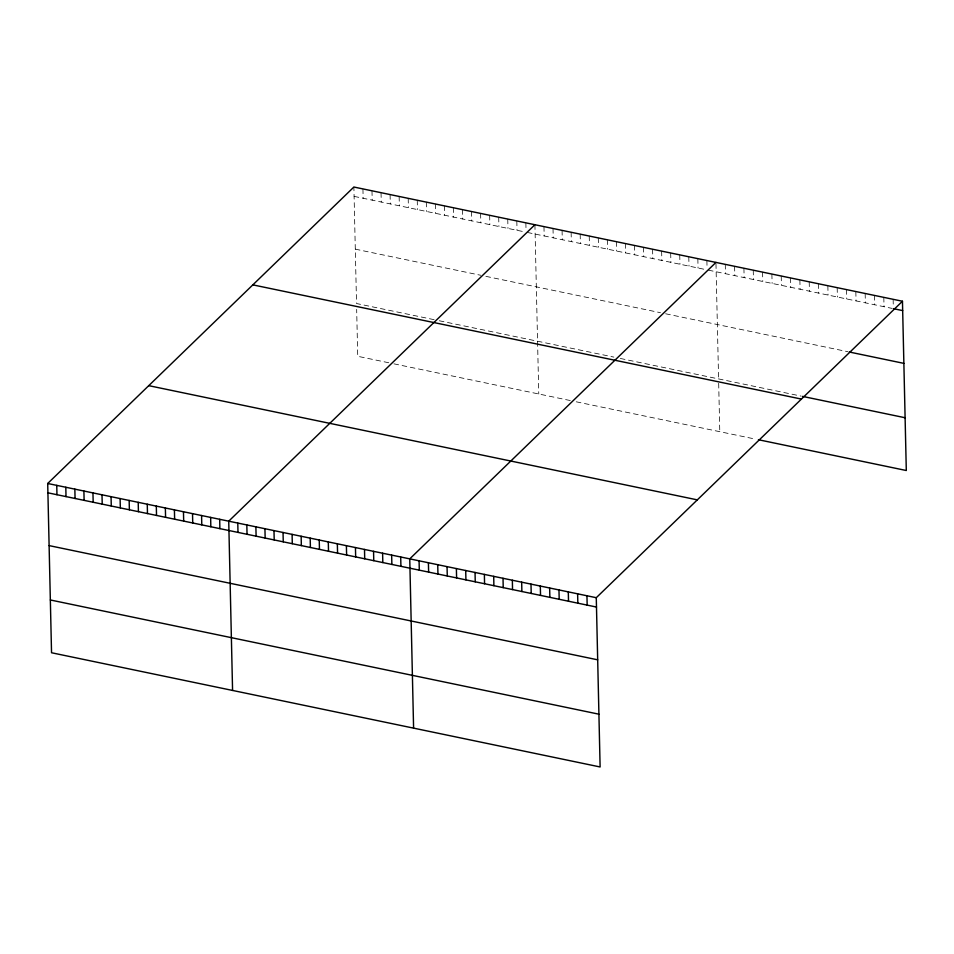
<?xml version="1.0" encoding="UTF-8"?>
<svg xmlns="http://www.w3.org/2000/svg" width="954" height="954" viewBox="0 0 954 954"><rect width="100%" height="100%" fill="white"/><g stroke="black" fill="none" stroke-linecap="round" stroke-linejoin="round"><path stroke-width="0.72" stroke-dasharray="4.77 3.58" d="M354.101 196.381L524.783 231.917M527.371 232.454L705.817 269.612M708.393 270.149L892.014 308.38M355.293 249.149L480.721 275.265M485.896 276.35L660.454 312.697M665.63 313.771L847.915 351.716M434.118 319.673L356.534 303.527L353.886 187.032M439.281 320.759L613.851 357.106M620.315 358.454L801.181 396.113M388.755 362.758L357.726 356.295L356.665 309.382M393.93 363.832L571.088 400.716M576.252 401.801L755.759 439.174M893.135 299.317L893.29 305.984M883.809 297.374L884.024 306.711M874.484 295.43L874.699 304.779M865.159 293.486L865.373 302.835M855.833 291.542L856.048 300.892M846.508 289.599L846.711 298.948M837.183 287.667L837.385 297.004M827.857 285.723L828.06 295.06M818.532 283.779L818.735 293.128M809.207 281.835L809.409 291.185M799.881 279.892L800.084 289.241M790.544 277.948L790.759 287.297M781.219 276.016L781.433 285.353M771.893 274.072L772.108 283.41M762.568 272.128L762.783 281.478M753.243 270.185L753.457 279.534M743.917 268.241L744.132 277.59M734.592 266.297L734.807 275.646M725.267 264.365L725.481 273.703M715.977 263.757L718.589 378.905M718.684 383.305L719.781 431.685M706.89 260.537L707.069 268.551M697.839 258.653L698.054 267.991M688.788 256.769L689.003 266.106M679.737 254.885L679.952 264.222M670.686 253.001L670.9 262.338M661.635 251.117L661.849 260.454M652.584 249.232L652.798 258.57M643.533 247.336L643.747 256.686M634.482 245.452L634.696 254.801M625.43 243.568L625.645 252.917M616.379 241.684L616.594 251.033M607.328 239.8L607.543 249.149M598.277 237.916L598.492 247.265M589.226 236.032L589.441 245.381M580.175 234.147L580.39 243.497M571.124 232.263L571.339 241.612M562.073 230.379L562.276 239.728M553.022 228.495L553.225 237.844M543.971 226.611L544.174 235.96M534.92 224.727L538.76 393.99M525.869 222.842L526.012 229.52M516.818 220.958L517.02 230.308M507.755 219.074L507.969 228.423M498.703 217.19L498.918 226.539M489.652 215.306L489.867 224.655M480.601 213.422L480.816 222.759M471.55 211.538L471.765 220.875M462.499 209.653L462.714 218.991M453.448 207.769L453.663 217.107M444.397 205.885L444.612 215.222M435.346 204.001L435.561 213.338M426.295 202.117L426.51 211.454M417.244 200.221L417.458 209.57M408.193 198.337L408.407 207.686M399.142 196.452L399.356 205.802M390.091 194.568L390.305 203.917M381.04 192.684L381.254 202.033M371.988 190.8L372.203 200.149M362.937 188.916L363.152 198.265"/><path stroke-width="1.43" d="M902.46 301.249L596.274 597.705L600.114 766.968L51.54 652.751L47.7 483.487L353.886 187.032L902.46 301.249L906.3 470.513L758.418 439.722M534.92 224.727L228.733 521.17L232.573 690.434M715.941 262.422L409.755 558.865L413.595 728.129M893.349 308.655L902.675 310.599M849.251 352.002L903.867 363.367M802.517 396.387L905.107 417.745M252.846 284.864L801.42 399.082M148.741 385.654L697.314 499.872M47.7 483.487L596.274 597.705M47.915 492.824L596.488 607.054M49.107 545.605L597.681 659.822M50.347 599.971L598.921 714.188M586.948 595.761L587.163 605.11M577.623 593.817L577.838 603.166M568.298 591.874L568.512 601.223M558.972 589.942L559.187 599.279M549.647 587.998L549.862 597.335M540.322 586.054L540.536 595.403M530.996 584.11L531.211 593.46M521.671 582.167L521.874 591.516M512.346 580.223L512.548 589.572M503.02 578.291L503.223 587.628M493.695 576.347L493.898 585.684M484.37 574.403L484.572 583.753M475.044 572.46L475.247 581.809M465.707 570.516L465.922 579.865M456.382 568.572L456.596 577.921M447.056 566.64L447.271 575.977M437.731 564.696L437.946 574.034M428.406 562.753L428.62 572.102M419.08 560.809L419.295 570.158M400.704 556.981L400.918 566.33M391.653 555.097L391.867 564.446M382.602 553.213L382.816 562.562M373.551 551.329L373.765 560.678M364.5 549.444L364.714 558.794M355.448 547.56L355.663 556.909M346.397 545.676L346.612 555.025M337.346 543.792L337.561 553.141M328.295 541.908L328.51 551.257M319.244 540.024L319.459 549.373M310.193 538.139L310.408 547.489M301.142 536.255L301.357 545.605M292.091 534.371L292.306 543.708M283.04 532.487L283.255 541.824M273.989 530.603L274.203 539.94M264.938 528.719L265.152 538.056M255.887 526.835L256.101 536.172M246.836 524.95L247.038 534.288M237.784 523.066L237.987 532.404M219.682 519.286L219.885 528.635M210.631 517.402L210.834 526.751M201.58 515.518L201.783 524.867M192.529 513.634L192.732 522.983M183.466 511.749L183.681 521.099M174.415 509.865L174.63 519.214M165.364 507.981L165.579 517.33M156.313 506.097L156.528 515.446M147.262 504.213L147.476 513.562M138.211 502.329L138.425 511.678M129.16 500.445L129.374 509.794M120.109 498.56L120.323 507.91M111.058 496.676L111.272 506.025M102.006 494.792L102.221 504.141M92.955 492.908L93.17 502.257M83.904 491.024L84.119 500.373M74.853 489.14L75.068 498.489M65.802 487.255L66.017 496.605M56.751 485.371L56.966 494.709"/></g></svg>
